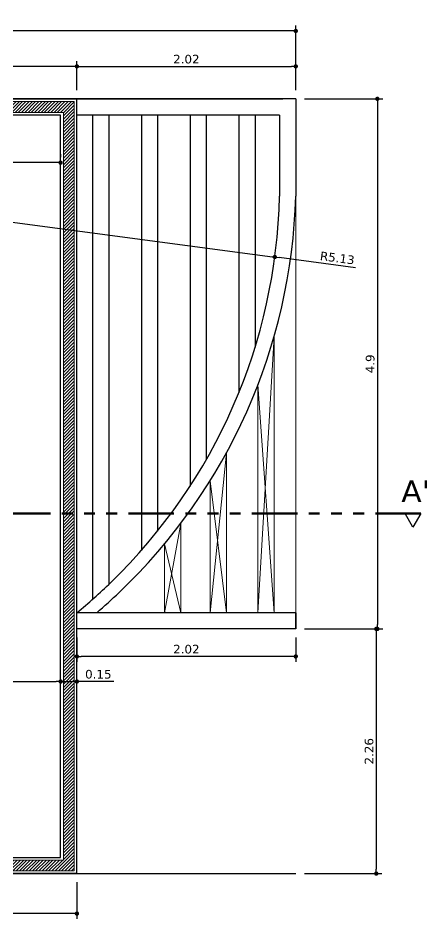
# Model space of a CAD drawing. Header units: millimetres. Extents: x -106 to 2534, y 21 to 2786.
# Drawn here: x 1306.97 to 1310.74, y 1384.05 to 1392.38 of the extents above; entities that cross this region are included whole.
import ezdxf

# ---------------------------------------------------------------- set-up
doc = ezdxf.new("R2010")
doc.units = ezdxf.units.MM
doc.linetypes.add('ACAD_ISO14W100', pattern=[24, 12, -3, 0, -3, 0, -3, 0, -3])
for name, color, linetype, lineweight in [('achurado', 142, 'Continuous', 9), ('balcon', 30, 'Continuous', 30), ('cotas 02', 132, 'Continuous', 13), ('L. corte', 106, 'ACAD_ISO14W100', 80), ('MOBILIARIO', 132, 'Continuous', 20), ('muros', 20, 'Continuous', 30), ('pergolas', 54, 'Continuous', 30), ('pollo', 91, 'Continuous', 20), ('textos', 116, 'Continuous', 40), ('varanda', 240, 'Continuous', 25)]:
    doc.layers.add(name, color=color, linetype=linetype, lineweight=lineweight)
doc.styles.get("Standard").update_dxf_attribs({"font": 'verdana.ttf'})
doc.dimstyles.new('cota 1.50', dxfattribs={"dimtxt": 0.08, "dimasz": 0.04, "dimexe": 0.05, "dimexo": 0.08, "dimgap": 0.025, "dimtad": 1, "dimdsep": 46, "dimtxsty": 'Standard', "dimblk": 'DOT', "dimcen": 2.5, "dimadec": 0, "dimazin": 0, "dimtm": 1e-09, "dimtfac": 1, "dimtmove": 0, "dimatfit": 3, "dimfxl": 1, "dimarcsym": 0})

# ---------------------------------------------------------------- blocks, each defined once
blk = doc.blocks.new('MESA5')
for p, q in [((-0.193, 0.7541), (-0.21, 0.7491)), ((0.193, 0.7541), (0.21, 0.7491)), ((-0.2399, 0.711), (-0.2534, 0.406)), ((-0.2127, 0.6985), (-0.2415, 0.6985)), ((-0.2116, 0.6975), (-0.2, 0.4348)), ((0.2116, 0.6975), (0.2, 0.4348)), ((0.2127, 0.6985), (0.2376, 0.6985)), ((0.2399, 0.711), (0.2534, 0.406)), ((-0.7541, 0.193), (-0.7491, 0.21)), ((-0.711, 0.2399), (-0.406, 0.2534)), ((-0.6985, 0.2127), (-0.6985, 0.2376)), ((-0.6975, 0.2116), (-0.4348, 0.2)), ((0.711, 0.2399), (0.406, 0.2534)), ((0.6975, 0.2116), (0.4348, 0.2)), ((0.6985, 0.2127), (0.6985, 0.2415)), ((0.7541, 0.193), (0.7491, 0.21)), ((-0.7541, -0.193), (-0.7491, -0.21)), ((0.7541, -0.193), (0.7491, -0.21)), ((-0.711, -0.2399), (-0.406, -0.2534)), ((-0.6985, -0.2127), (-0.6985, -0.2415)), ((-0.6975, -0.2116), (-0.4348, -0.2)), ((0.711, -0.2399), (0.406, -0.2534)), ((0.6975, -0.2116), (0.4348, -0.2)), ((0.6985, -0.2127), (0.6985, -0.2376)), ((-0.2399, -0.711), (-0.2534, -0.406)), ((-0.2116, -0.6975), (-0.2, -0.4348)), ((0.2116, -0.6975), (0.2, -0.4348)), ((0.2399, -0.711), (0.2534, -0.406)), ((-0.2127, -0.6985), (-0.2376, -0.6985)), ((0.2127, -0.6985), (0.2415, -0.6985)), ((-0.193, -0.7541), (-0.21, -0.7491)), ((0.193, -0.7541), (0.21, -0.7491))]:
    blk.add_line(p, q)
blk.add_circle((0, 0), 0.4786)
for centre, radius, start, end in [((0, 0.0593), 0.7211, 74.47479, 105.52521), ((-0.1983, 0.7091), 0.0417, 106.41992, 177.45961), ((0.1983, 0.7091), 0.0417, 2.54039, 73.58008), ((-0.2127, 0.6975), 0.00104, 2.54039, 90), ((-0.0001, 0.0225), 0.6267, 71.58125, 108.41875), ((0.2127, 0.6975), 0.00104, 90, 177.45961), ((-0.7091, 0.1983), 0.0417, 92.54039, 163.58008), ((-0.6975, 0.2127), 0.00104, 180, 267.45961), ((-0.0225, -0.0001), 0.6267, 161.58125, 198.41875), ((0.0225, 0.0001), 0.6267, 341.58125, 18.41875), ((0.6975, 0.2127), 0.00104, 272.54039, 360), ((0.7091, 0.1983), 0.0417, 16.41992, 87.45961), ((-0.0593, 0), 0.7211, 164.47479, 195.52521), ((0.0593, 0), 0.7211, 344.47479, 15.52521), ((-0.7091, -0.1983), 0.0417, 196.41992, 267.45961), ((-0.6975, -0.2127), 0.00104, 92.54039, 180), ((0.6975, -0.2127), 0.00104, 0, 87.45961), ((0.7091, -0.1983), 0.0417, 272.54039, 343.58008), ((0.0001, -0.0225), 0.6267, 251.58125, 288.41875), ((-0.1983, -0.7091), 0.0417, 182.54039, 253.58008), ((-0.2127, -0.6975), 0.00104, 270, 357.45961), ((0.1983, -0.7091), 0.0417, 286.41992, 357.45961), ((0.2127, -0.6975), 0.00104, 182.54039, 270), ((0, -0.0593), 0.7211, 254.47479, 285.52521)]:
    blk.add_arc(centre, radius, start, end)
blk = doc.blocks.new('_Dot')
at = {"color": 0, "linetype": 'ByBlock', "lineweight": -2}
blk.add_line((-0.5, 0), (-1, 0), dxfattribs=at)
at = {"color": 0, "linetype": 'ByBlock', "const_width": 0.5}
blk.add_lwpolyline([(-0.25, 0, 1), (0.25, 0, 1)], format="xyb", close=True, dxfattribs=at)
blk = doc.blocks.new('*D298')
at = {"layer": 'cotas 02', "color": 0, "lineweight": -2, "transparency": 16777216}
for p, q in [((1295.2509, 1391.7132), (1295.2509, 1391.9825)), ((1307.4694, 1391.9325), (1295.2909, 1391.9325)), ((1307.5094, 1391.7132), (1307.5094, 1391.9825))]:
    blk.add_line(p, q, dxfattribs=at)
at = {"layer": 'Defpoints', "color": 0, "transparency": 16777216}
for p in [(1295.2509, 1391.9325), (1295.2509, 1391.6332), (1307.5094, 1391.6332)]:
    blk.add_point(p, dxfattribs=at)
at = {"layer": 'cotas 02', "color": 0, "lineweight": -2, "transparency": 16777216, "xscale": 0.03999999999999999, "yscale": 0.03999999999999999, "zscale": 0.03999999999999999, "rotation": 180}
blk.add_blockref('_Dot', (1295.2509, 1391.9325), dxfattribs=at)
at = {"layer": 'cotas 02', "color": 0, "lineweight": -2, "transparency": 16777216, "xscale": 0.03999999999999999, "yscale": 0.03999999999999999, "zscale": 0.03999999999999999}
blk.add_blockref('_Dot', (1307.5094, 1391.9325), dxfattribs=at)
at = {"layer": 'cotas 02', "color": 0, "transparency": 16777216, "insert": (1301.3802, 1391.9992), "char_height": 0.08, "attachment_point": 5}
blk.add_mtext('12.26', dxfattribs=at)
blk = doc.blocks.new('*D300')
at = {"layer": 'cotas 02', "color": 0, "lineweight": -2, "transparency": 16777216}
for p, q in [((1307.5094, 1391.7132), (1307.5094, 1391.9825)), ((1307.5494, 1391.9325), (1309.4909, 1391.9325)), ((1309.5309, 1391.7132), (1309.5309, 1391.9825))]:
    blk.add_line(p, q, dxfattribs=at)
at = {"layer": 'Defpoints', "color": 0, "transparency": 16777216}
for p in [(1309.5309, 1391.9325), (1307.5094, 1391.6332), (1309.5309, 1391.6332)]:
    blk.add_point(p, dxfattribs=at)
at = {"layer": 'cotas 02', "color": 0, "lineweight": -2, "transparency": 16777216, "xscale": 0.03999999999999999, "yscale": 0.03999999999999999, "zscale": 0.03999999999999999, "rotation": 180}
blk.add_blockref('_Dot', (1307.5094, 1391.9325), dxfattribs=at)
at = {"layer": 'cotas 02', "color": 0, "lineweight": -2, "transparency": 16777216, "xscale": 0.03999999999999999, "yscale": 0.03999999999999999, "zscale": 0.03999999999999999}
blk.add_blockref('_Dot', (1309.5309, 1391.9325), dxfattribs=at)
at = {"layer": 'cotas 02', "color": 0, "transparency": 16777216, "insert": (1308.5202, 1391.9992), "char_height": 0.08, "attachment_point": 5}
blk.add_mtext('2.02', dxfattribs=at)
blk = doc.blocks.new('*D301')
at = {"layer": 'cotas 02', "color": 0, "lineweight": -2, "transparency": 16777216}
for p, q in [((1295.2509, 1391.7132), (1295.2509, 1392.3105)), ((1309.5309, 1391.7132), (1309.5309, 1392.3105)), ((1309.4909, 1392.2605), (1295.2909, 1392.2605))]:
    blk.add_line(p, q, dxfattribs=at)
at = {"layer": 'Defpoints', "color": 0, "transparency": 16777216}
for p in [(1295.2509, 1392.2605), (1295.2509, 1391.6332), (1309.5309, 1391.6332)]:
    blk.add_point(p, dxfattribs=at)
at = {"layer": 'cotas 02', "color": 0, "lineweight": -2, "transparency": 16777216, "xscale": 0.03999999999999999, "yscale": 0.03999999999999999, "zscale": 0.03999999999999999, "rotation": 180}
blk.add_blockref('_Dot', (1295.2509, 1392.2605), dxfattribs=at)
at = {"layer": 'cotas 02', "color": 0, "lineweight": -2, "transparency": 16777216, "xscale": 0.03999999999999999, "yscale": 0.03999999999999999, "zscale": 0.03999999999999999}
blk.add_blockref('_Dot', (1309.5309, 1392.2605), dxfattribs=at)
at = {"layer": 'cotas 02', "color": 0, "transparency": 16777216, "insert": (1302.3909, 1392.3273), "char_height": 0.08, "attachment_point": 5}
blk.add_mtext('14.28', dxfattribs=at)
blk = doc.blocks.new('*D302')
at = {"layer": 'cotas 02', "color": 0, "lineweight": -2, "transparency": 16777216}
for p, q in [((1309.6109, 1391.6332), (1310.3344, 1391.6332)), ((1310.2844, 1391.5932), (1310.2844, 1386.7744)), ((1309.6109, 1386.7344), (1310.3344, 1386.7344))]:
    blk.add_line(p, q, dxfattribs=at)
at = {"layer": 'Defpoints', "color": 0, "transparency": 16777216}
for p in [(1309.5309, 1391.6332), (1309.5309, 1386.7344), (1310.2844, 1386.7344)]:
    blk.add_point(p, dxfattribs=at)
at = {"layer": 'cotas 02', "color": 0, "lineweight": -2, "transparency": 16777216, "xscale": 0.03999999999999999, "yscale": 0.03999999999999999, "zscale": 0.03999999999999999}
for p, rotation in [((1310.2844, 1391.6332), 90), ((1310.2844, 1386.7344), 270)]:
    blk.add_blockref('_Dot', p, dxfattribs=dict(at, rotation=rotation))
at = {"layer": 'cotas 02', "color": 0, "transparency": 16777216, "insert": (1310.2178, 1389.1838), "char_height": 0.08, "attachment_point": 5, "rotation": 90}
blk.add_mtext('4.9', dxfattribs=at)
blk = doc.blocks.new('*D303')
at = {"layer": 'cotas 02', "color": 0, "lineweight": -2, "transparency": 16777216}
for p, q in [((1307.5094, 1386.6544), (1307.5094, 1386.43)), ((1309.5309, 1386.6544), (1309.5309, 1386.43)), ((1309.4909, 1386.48), (1307.5494, 1386.48))]:
    blk.add_line(p, q, dxfattribs=at)
at = {"layer": 'Defpoints', "color": 0, "transparency": 16777216}
for p in [(1307.5094, 1386.7344), (1309.5309, 1386.7344), (1307.5094, 1386.48)]:
    blk.add_point(p, dxfattribs=at)
at = {"layer": 'cotas 02', "color": 0, "lineweight": -2, "transparency": 16777216, "xscale": 0.03999999999999999, "yscale": 0.03999999999999999, "zscale": 0.03999999999999999, "rotation": 180}
blk.add_blockref('_Dot', (1307.5094, 1386.48), dxfattribs=at)
at = {"layer": 'cotas 02', "color": 0, "lineweight": -2, "transparency": 16777216, "xscale": 0.03999999999999999, "yscale": 0.03999999999999999, "zscale": 0.03999999999999999}
blk.add_blockref('_Dot', (1309.5309, 1386.48), dxfattribs=at)
at = {"layer": 'cotas 02', "color": 0, "transparency": 16777216, "insert": (1308.5202, 1386.5467), "char_height": 0.08, "attachment_point": 5}
blk.add_mtext('2.02', dxfattribs=at)
blk = doc.blocks.new('*D308')
at = {"layer": 'cotas 02', "color": 0, "lineweight": -2, "transparency": 16777216}
for p, q in [((1302.2057, 1391.1231), (1302.2057, 1391.0931)), ((1307.3594, 1391.1231), (1307.3594, 1391.0931)), ((1307.3194, 1391.0431), (1302.2457, 1391.0431))]:
    blk.add_line(p, q, dxfattribs=at)
at = {"layer": 'Defpoints', "color": 0, "transparency": 16777216}
for p in [(1302.2057, 1391.0431), (1302.2057, 1391.0431), (1307.3594, 1391.0431)]:
    blk.add_point(p, dxfattribs=at)
at = {"layer": 'cotas 02', "color": 0, "lineweight": -2, "transparency": 16777216, "xscale": 0.03999999999999999, "yscale": 0.03999999999999999, "zscale": 0.03999999999999999, "rotation": 180}
blk.add_blockref('_Dot', (1302.2057, 1391.0431), dxfattribs=at)
at = {"layer": 'cotas 02', "color": 0, "lineweight": -2, "transparency": 16777216, "xscale": 0.03999999999999999, "yscale": 0.03999999999999999, "zscale": 0.03999999999999999}
blk.add_blockref('_Dot', (1307.3594, 1391.0431), dxfattribs=at)
at = {"layer": 'cotas 02', "color": 0, "transparency": 16777216, "insert": (1304.7826, 1391.1091), "char_height": 0.08, "attachment_point": 5}
blk.add_mtext('5.15', dxfattribs=at)
blk = doc.blocks.new('*D316')
at = {"layer": 'cotas 02', "color": 0, "lineweight": -2, "transparency": 16777216}
for p, q in [((1309.6109, 1386.7344), (1310.3244, 1386.7344)), ((1310.2744, 1386.6944), (1310.2744, 1384.5132)), ((1309.6109, 1384.4732), (1310.3244, 1384.4732))]:
    blk.add_line(p, q, dxfattribs=at)
at = {"layer": 'Defpoints', "color": 0, "transparency": 16777216}
for p in [(1309.5309, 1386.7344), (1309.5309, 1384.4732), (1310.2744, 1384.4732)]:
    blk.add_point(p, dxfattribs=at)
at = {"layer": 'cotas 02', "color": 0, "lineweight": -2, "transparency": 16777216, "xscale": 0.03999999999999999, "yscale": 0.03999999999999999, "zscale": 0.03999999999999999}
for p, rotation in [((1310.2744, 1386.7344), 90), ((1310.2744, 1384.4732), 270)]:
    blk.add_blockref('_Dot', p, dxfattribs=dict(at, rotation=rotation))
at = {"layer": 'cotas 02', "color": 0, "transparency": 16777216, "insert": (1310.2077, 1385.6038), "char_height": 0.08, "attachment_point": 5, "rotation": 90}
blk.add_mtext('2.26', dxfattribs=at)
blk = doc.blocks.new('*D331')
at = {"layer": 'cotas 02', "color": 0, "lineweight": -2, "transparency": 16777216}
for p, q in [((1302.2057, 1386.7432), (1302.2057, 1386.1983)), ((1307.3594, 1386.2678), (1307.3594, 1386.2983)), ((1302.2457, 1386.2483), (1307.3194, 1386.2483))]:
    blk.add_line(p, q, dxfattribs=at)
at = {"layer": 'Defpoints', "color": 0, "transparency": 16777216}
for p in [(1302.2057, 1386.8232), (1307.3594, 1386.2483), (1307.3594, 1386.1878)]:
    blk.add_point(p, dxfattribs=at)
at = {"layer": 'cotas 02', "color": 0, "lineweight": -2, "transparency": 16777216, "xscale": 0.03999999999999999, "yscale": 0.03999999999999999, "zscale": 0.03999999999999999, "rotation": 180}
blk.add_blockref('_Dot', (1302.2057, 1386.2483), dxfattribs=at)
at = {"layer": 'cotas 02', "color": 0, "lineweight": -2, "transparency": 16777216, "xscale": 0.03999999999999999, "yscale": 0.03999999999999999, "zscale": 0.03999999999999999}
blk.add_blockref('_Dot', (1307.3594, 1386.2483), dxfattribs=at)
at = {"layer": 'cotas 02', "color": 0, "transparency": 16777216, "insert": (1304.7826, 1386.3143), "char_height": 0.08, "attachment_point": 5}
blk.add_mtext('5.15', dxfattribs=at)
blk = doc.blocks.new('*D332')
at = {"layer": 'cotas 02', "color": 0, "lineweight": -2, "transparency": 16777216}
for p, q in [((1307.3594, 1386.2678), (1307.3594, 1386.2983)), ((1307.5094, 1386.2678), (1307.5094, 1386.2983)), ((1307.3994, 1386.2483), (1307.4694, 1386.2483)), ((1307.8498, 1386.2483), (1307.5094, 1386.2483))]:
    blk.add_line(p, q, dxfattribs=at)
at = {"layer": 'Defpoints', "color": 0, "transparency": 16777216}
for p in [(1307.3594, 1386.1878), (1307.5094, 1386.2483), (1307.5094, 1386.1878)]:
    blk.add_point(p, dxfattribs=at)
at = {"layer": 'cotas 02', "color": 0, "lineweight": -2, "transparency": 16777216, "xscale": 0.03999999999999999, "yscale": 0.03999999999999999, "zscale": 0.03999999999999999, "rotation": 180}
blk.add_blockref('_Dot', (1307.3594, 1386.2483), dxfattribs=at)
at = {"layer": 'cotas 02', "color": 0, "lineweight": -2, "transparency": 16777216, "xscale": 0.03999999999999999, "yscale": 0.03999999999999999, "zscale": 0.03999999999999999}
blk.add_blockref('_Dot', (1307.5094, 1386.2483), dxfattribs=at)
at = {"layer": 'cotas 02', "color": 0, "transparency": 16777216, "insert": (1307.7074, 1386.315), "char_height": 0.08, "attachment_point": 5}
blk.add_mtext('0.15', dxfattribs=at)
blk = doc.blocks.new('*D346')
at = {"layer": 'cotas 02', "color": 0, "lineweight": -2, "transparency": 16777216}
for p, q in [((1304.2507, 1390.8482), (1309.3373, 1390.1713)), ((1310.0827, 1390.0722), (1309.377, 1390.1661))]:
    blk.add_line(p, q, dxfattribs=at)
at = {"layer": 'Defpoints', "color": 0, "transparency": 16777216}
for p in [(1304.2507, 1390.8482), (1309.3373, 1390.1713)]:
    blk.add_point(p, dxfattribs=at)
at = {"layer": 'cotas 02', "color": 0, "lineweight": -2, "transparency": 16777216, "xscale": 0.03999999999999999, "yscale": 0.03999999999999999, "zscale": 0.03999999999999999, "rotation": 172.4198897345866}
blk.add_blockref('_Dot', (1309.3373, 1390.1713), dxfattribs=at)
at = {"layer": 'cotas 02', "color": 0, "transparency": 16777216, "insert": (1309.9143, 1390.1618), "char_height": 0.08, "attachment_point": 5, "rotation": 352.41989}
blk.add_mtext('R5.13', dxfattribs=at)
blk = doc.blocks.new('*D348')
at = {"layer": 'cotas 02', "color": 0, "lineweight": -2, "transparency": 16777216}
for p, q in [((1298.1156, 1384.3932), (1298.1156, 1384.0539)), ((1307.5094, 1384.3932), (1307.5094, 1384.0539)), ((1307.4694, 1384.1039), (1298.1556, 1384.1039))]:
    blk.add_line(p, q, dxfattribs=at)
at = {"layer": 'Defpoints', "color": 0, "transparency": 16777216}
for p in [(1298.1156, 1384.4732), (1307.5094, 1384.4732), (1298.1156, 1384.1039)]:
    blk.add_point(p, dxfattribs=at)
at = {"layer": 'cotas 02', "color": 0, "lineweight": -2, "transparency": 16777216, "xscale": 0.03999999999999999, "yscale": 0.03999999999999999, "zscale": 0.03999999999999999, "rotation": 180}
blk.add_blockref('_Dot', (1298.1156, 1384.1039), dxfattribs=at)
at = {"layer": 'cotas 02', "color": 0, "lineweight": -2, "transparency": 16777216, "xscale": 0.03999999999999999, "yscale": 0.03999999999999999, "zscale": 0.03999999999999999}
blk.add_blockref('_Dot', (1307.5094, 1384.1039), dxfattribs=at)
at = {"layer": 'cotas 02', "color": 0, "transparency": 16777216, "insert": (1302.8125, 1384.1705), "char_height": 0.08, "attachment_point": 5}
blk.add_mtext('9.39', dxfattribs=at)

msp = doc.modelspace()

# ---------------------------------------------------------------- hatches: boundary and pattern name
at = {"layer": 'achurado'}
h = msp.add_hatch(dxfattribs=at)
h.set_pattern_fill('JIS_WOOD', color=256, scale=0.03, style=0)
h.paths.add_polyline_path([(1295.7607, 1388.133), (1295.7607, 1388.083), (1295.2759, 1388.083), (1295.2759, 1391.6082), (1307.4844, 1391.6082), (1307.4844, 1384.4982), (1298.1453, 1384.4982), (1298.1453, 1384.5982), (1307.3844, 1384.5982), (1307.3844, 1391.5082), (1302.1807, 1391.5082), (1302.1807, 1386.8482), (1299.675, 1386.8482), (1299.675, 1387.1997), (1299.725, 1387.1997), (1299.725, 1386.8982), (1302.1307, 1386.8982), (1302.1307, 1389.5082), (1301.5307, 1389.5082), (1301.5307, 1389.5582), (1302.1307, 1389.5582), (1302.1307, 1391.5082), (1295.4009, 1391.5082), (1295.4009, 1388.133)])

# ---------------------------------------------------------------- linework, layer by layer
msp.add_line((1307.5094, 1384.4732), (1309.5309, 1384.4732))
msp.add_lwpolyline([(1310.6129, 1387.6741), (1310.5397, 1387.801), (1310.6862, 1387.801)], close=True)
for p, q in [((1307.4844, 1391.6082), (1295.2759, 1391.6082)), ((1307.4844, 1384.4982), (1307.4844, 1391.6082)), ((1307.3844, 1391.5082), (1302.1807, 1391.5082)), ((1307.3844, 1384.5982), (1307.3844, 1391.5082)), ((1309.3309, 1389.437), (1309.1809, 1386.8844)), ((1309.3309, 1386.8844), (1309.1809, 1388.9889)), ((1308.8897, 1388.3604), (1308.7397, 1386.8844)), ((1308.8897, 1386.8844), (1308.7397, 1388.1032)), ((1308.4696, 1387.7097), (1308.3196, 1386.8844)), ((1308.4696, 1386.8844), (1308.3196, 1387.5204)), ((1298.1453, 1384.5982), (1307.3844, 1384.5982)), ((1298.1453, 1384.4982), (1307.4844, 1384.4982))]:
    msp.add_line(p, q, dxfattribs=at)
at = {"layer": 'balcon'}
for p, q in [((1309.5309, 1391.6332), (1307.5094, 1391.6332)), ((1308.3909, 1391.6332), (1309.4109, 1391.6332)), ((1309.5309, 1391.6332), (1309.5309, 1390.7332)), ((1309.3809, 1391.4832), (1307.5094, 1391.4832)), ((1309.3809, 1391.4832), (1309.3809, 1390.7332)), ((1309.5309, 1386.8844), (1307.5094, 1386.8844)), ((1309.5309, 1386.8844), (1309.5309, 1386.7344)), ((1309.5309, 1386.7344), (1307.5094, 1386.7344))]:
    msp.add_line(p, q, dxfattribs=at)
for centre, radius, start, end in [((1304.2507, 1390.8482), 5.1314, 314.10124, 358.71526), ((1304.2725, 1390.881), 5.2605, 313.59365, 358.38992), ((1304.2507, 1390.8482), 5.1314, 309.42363, 314.10124), ((1304.2725, 1390.881), 5.2605, 310.5579, 313.59365)]:
    msp.add_arc(centre, radius, start, end, dxfattribs=at)
at = {"layer": 'L. corte', "ltscale": 0.035}
msp.add_line((1310.6862, 1387.801), (1294.0271, 1387.801), dxfattribs=at)
at = {"layer": 'muros'}
for p, q in [((1295.2509, 1391.6332), (1308.3909, 1391.6332)), ((1307.5094, 1391.6332), (1295.2509, 1391.6332)), ((1307.5094, 1384.4732), (1307.5094, 1391.6332)), ((1307.3594, 1391.4832), (1302.2057, 1391.4832)), ((1307.3594, 1384.6232), (1307.3594, 1391.4832)), ((1309.5309, 1386.7344), (1309.5309, 1386.8844)), ((1298.1156, 1384.6232), (1307.3594, 1384.6232)), ((1307.5094, 1384.4732), (1295.2509, 1384.4732)), ((1298.1156, 1384.4732), (1307.5094, 1384.4732))]:
    msp.add_line(p, q, dxfattribs=at)
at = {"layer": 'pergolas'}
for p, q in [((1307.6547, 1391.4832), (1307.6547, 1387.0084)), ((1307.8047, 1391.4832), (1307.8047, 1387.1468)), ((1308.1047, 1391.4832), (1308.1047, 1387.4602)), ((1308.2547, 1391.4832), (1308.2547, 1387.6389)), ((1308.5547, 1391.4832), (1308.5547, 1388.0541)), ((1308.7047, 1391.4832), (1308.7047, 1388.3)), ((1309.0047, 1391.4832), (1309.0047, 1388.9166)), ((1309.1547, 1391.4832), (1309.1547, 1389.3374))]:
    msp.add_line(p, q, dxfattribs=at)
at = {"layer": 'pollo'}
for p, q in [((1309.5309, 1390.7332), (1309.5309, 1386.8844)), ((1309.3309, 1389.437), (1309.3309, 1386.8844)), ((1309.1809, 1388.9889), (1309.1809, 1386.8844)), ((1308.8897, 1388.3604), (1308.8897, 1386.8844)), ((1308.7397, 1388.1032), (1308.7397, 1386.8844)), ((1308.4696, 1387.7097), (1308.4696, 1386.8844)), ((1308.3196, 1387.5204), (1308.3196, 1386.8844))]:
    msp.add_line(p, q, dxfattribs=at)
at = {"layer": 'varanda'}
msp.add_line((1309.2591, 1386.7344), (1309.2591, 1386.7344), dxfattribs=at)

# ---------------------------------------------------------------- block references
at = {"layer": 'MOBILIARIO', "xscale": 1.285507850756266, "yscale": 1.285507850756266, "zscale": 1.285507850756266, "rotation": 316.3933171837571}
msp.add_blockref('MESA5', (1305.8226, 1389.8124), dxfattribs=at)

# ---------------------------------------------------------------- texts
at = {"layer": 'textos', "insert": (1310.5054, 1388.1072), "char_height": 0.2, "width": 5.372119, "attachment_point": 1}
msp.add_mtext("A'", dxfattribs=at)

# ---------------------------------------------------------------- dimensions: what is measured, and where the dimension line sits
at = {"layer": 'cotas 02'}
for base, p1, p2, override, picture, middle in [((1295.2509, 1392.2605), (1309.5309, 1391.6332), (1295.2509, 1391.6332), {"dimfxl": 0.04}, '*D301', (1302.3909, 1392.3273)), ((1295.2509, 1391.9325), (1307.5094, 1391.6332), (1295.2509, 1391.6332), {"dimfxl": 0.04}, '*D298', (1301.3802, 1391.9992)), ((1309.5309, 1391.9325), (1307.5094, 1391.6332), (1309.5309, 1391.6332), {"dimtmove": 1, "dimfxl": 0.04}, '*D300', (1308.5202, 1391.9992)), ((1302.2057, 1391.0431), (1307.3594, 1391.0431), (1302.2057, 1391.0431), {"dimfxl": 0.04}, '*D308', (1304.7826, 1391.1091)), ((1307.3594, 1386.2483), (1302.2057, 1386.8232), (1307.3594, 1386.1878), {"dimtmove": 1, "dimfxl": 0.04}, '*D331', (1304.7826, 1386.3143)), ((1307.5094, 1386.48), (1309.5309, 1386.7344), (1307.5094, 1386.7344), {"dimfxl": 0.04}, '*D303', (1308.5202, 1386.5467)), ((1298.1156, 1384.1039), (1307.5094, 1384.4732), (1298.1156, 1384.4732), {"dimfxl": 0.04}, '*D348', (1302.8125, 1384.1705))]:
    dim = msp.add_linear_dim(base=base, p1=p1, p2=p2, dimstyle='cota 1.50', override=override, dxfattribs=at)
    dim.commit()
    dim.dimension.update_dxf_attribs({"geometry": picture, "text_midpoint": middle})
for base, p1, p2, override, picture, middle in [((1310.2844, 1386.7344), (1309.5309, 1391.6332), (1309.5309, 1386.7344), {"dimfxl": 0.04}, '*D302', (1310.2178, 1389.1838)), ((1310.2744, 1384.4732), (1309.5309, 1386.7344), (1309.5309, 1384.4732), {"dimtmove": 1, "dimfxl": 0.04}, '*D316', (1310.2077, 1385.6038))]:
    dim = msp.add_linear_dim(base=base, p1=p1, p2=p2, angle=90, dimstyle='cota 1.50', override=override, dxfattribs=at)
    dim.commit()
    dim.dimension.update_dxf_attribs({"geometry": picture, "text_midpoint": middle})
dim = msp.add_radius_dim(center=(1304.2507, 1390.8482), mpoint=(1309.3373, 1390.1713), dimstyle='cota 1.50', override={"dimfxl": 0.04}, dxfattribs=at)
dim.commit()
dim.dimension.update_dxf_attribs({"geometry": '*D346', "text_midpoint": (1309.9055, 1390.0957), "dimtype": 164})
dim = msp.add_linear_dim(base=(1307.5094, 1386.2483), p1=(1307.3594, 1386.1878), p2=(1307.5094, 1386.1878), dimstyle='cota 1.50', override={"dimtmove": 1, "dimfxl": 0.04}, dxfattribs=at)
dim.commit()
dim.dimension.update_dxf_attribs({"geometry": '*D332', "text_midpoint": (1307.7074, 1386.2517), "dimtype": 160})

doc.saveas('drawing.dxf')
